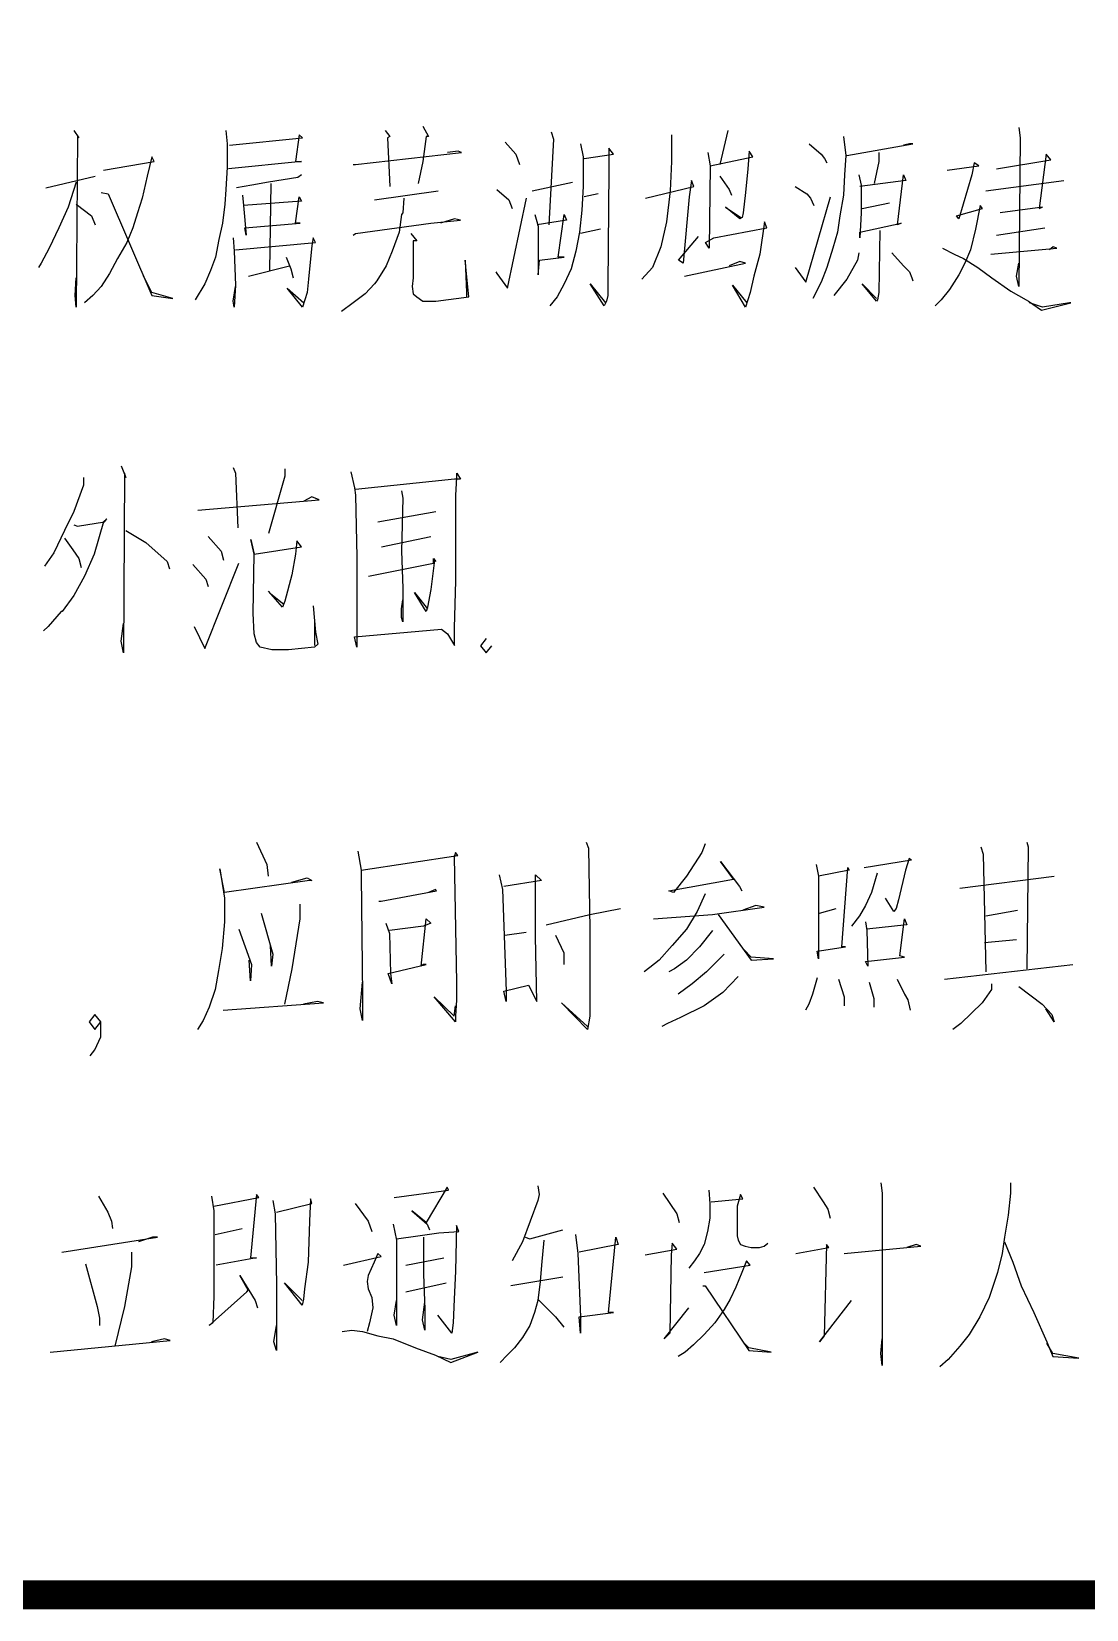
# Model space of a CAD drawing. Extents: x 12152 to 491505, y 111028 to 412681.
# Drawn here: x 111085 to 113251, y 196298 to 199538 of the extents above; entities that cross this region are included whole.
import ezdxf

# ---------------------------------------------------------------- set-up
doc = ezdxf.new("R2010")
doc.units = 0
doc.header["$LTSCALE"] = 1000
doc.header["$MEASUREMENT"] = 0
doc.layers.add('PUB_TITLE', color=4, linetype='Continuous')

msp = doc.modelspace()

# ---------------------------------------------------------------- linework, layer by layer
at = {"layer": 'PUB_TITLE'}
for p, q in [((111888.3, 199344.1), (111900.4, 199322.9)), ((113112.3, 199341), (113114.7, 199319.9)), ((111172.3, 199335), (111182, 199319.9)), ((111179.6, 199322.9), (111177.1, 198972.2)), ((111182, 199319.9), (111179.6, 199322.9)), ((111484.3, 199335), (111486.8, 199307.8)), ((111491.6, 199304.8), (111641.6, 199319.9)), ((111634.3, 199325.9), (111627.1, 199271.5)), ((111641.6, 199319.9), (111634.3, 199325.9)), ((111810.9, 199335), (111820.6, 199322.9)), ((111820.6, 199322.9), (111815.7, 199319.9)), ((111815.7, 199319.9), (111820.6, 199220.1)), ((111895.5, 199322.9), (111888.3, 199271.5)), ((111900.4, 199322.9), (111895.5, 199322.9)), ((112057.6, 199310.8), (112079.4, 199286.6)), ((112156.8, 199316.9), (112147.1, 199141.5)), ((112152, 199332), (112156.8, 199316.9)), ((112398.7, 199325.9), (112398.7, 199271.5)), ((112514.8, 199335), (112497.9, 199265.5)), ((112751.8, 199322.9), (112756.7, 199283.6)), ((113114.7, 199319.9), (113112.3, 199014.5)), ((111331.9, 199280.6), (111322.3, 199241.3)), ((111336.8, 199271.5), (111331.9, 199280.6)), ((111486.8, 199307.8), (111486.8, 199259.4)), ((111750.4, 199265.5), (111968.1, 199289.6)), ((111960.9, 199292.7), (111939.1, 199289.6)), ((111968.1, 199289.6), (111960.9, 199292.7)), ((112079.4, 199286.6), (112086.6, 199265.5)), ((112212.4, 199307.8), (112217.3, 199280.6)), ((112217.3, 199280.6), (112217.3, 199220.1)), ((112219.7, 199277.5), (112280.2, 199286.6)), ((112270.5, 199298.7), (112270.5, 199253.4)), ((112280.2, 199286.6), (112270.5, 199298.7)), ((112473.7, 199289.6), (112478.5, 199262.4)), ((112478.5, 199262.4), (112565.6, 199280.6)), ((112558.3, 199292.7), (112555.9, 199256.4)), ((112565.6, 199280.6), (112558.3, 199292.7)), ((112681.7, 199307.8), (112705.9, 199286.6)), ((112705.9, 199286.6), (112713.1, 199277.5)), ((112713.1, 199277.5), (112718, 199268.5)), ((112756.7, 199283.6), (112754.3, 199244.3)), ((112759.1, 199283.6), (112894.6, 199307.8)), ((112824.4, 199289.6), (112824.4, 199271.5)), ((112887.3, 199307.8), (112875.2, 199304.8)), ((112894.6, 199307.8), (112887.3, 199307.8)), ((113167.9, 199286.6), (113153.4, 199174.7)), ((113177.6, 199274.5), (113167.9, 199286.6)), ((111232.8, 199253.4), (111336.8, 199271.5)), ((111486.8, 199259.4), (111484.3, 199214.1)), ((111639.1, 199271.5), (111489.2, 199256.4)), ((111627.1, 199271.5), (111639.1, 199271.5)), ((111639.1, 199244.3), (111631.9, 199238.2)), ((111745.6, 199265.5), (111750.4, 199265.5)), ((111888.3, 199271.5), (111878.6, 199226.1)), ((112270.5, 199253.4), (112268.1, 199017.5)), ((112398.7, 199271.5), (112396.3, 199211)), ((112478.5, 199262.4), (112476.1, 199093.1)), ((112555.9, 199256.4), (112551.1, 199208)), ((112754.3, 199244.3), (112751.8, 199202)), ((112783.3, 199244.3), (112788.1, 199223.1)), ((112824.4, 199271.5), (112814.7, 199226.1)), ((112863.1, 199141.5), (112875.2, 199244.3)), ((112875.2, 199244.3), (112880, 199232.2)), ((112964.7, 199253.4), (113030, 199262.4)), ((113015.5, 199244.3), (112988.9, 199153.6)), ((113020.3, 199268.5), (113015.5, 199244.3)), ((113030, 199262.4), (113020.3, 199268.5)), ((113066.3, 199256.4), (113177.6, 199274.5)), ((111114.2, 199217.1), (111215.8, 199241.3)), ((111177.1, 199229.2), (111160.2, 199177.8)), ((111322.3, 199241.3), (111312.6, 199195.9)), ((111484.3, 199214.1), (111481.9, 199183.8)), ((111537.6, 199223.1), (111506.1, 199217.1)), ((111571.4, 199229.2), (111537.6, 199223.1)), ((111631.9, 199238.2), (111571.4, 199229.2)), ((111576.3, 199226.1), (111573.8, 199047.8)), ((111789.1, 199192.9), (111919.7, 199211)), ((112040.7, 199214.1), (112064.9, 199192.9)), ((112113.2, 199211), (112195.5, 199229.2)), ((112217.3, 199220.1), (112214.8, 199171.7)), ((112345.5, 199195.9), (112444.6, 199220.1)), ((112396.3, 199211), (112389, 199147.5)), ((112439.8, 199232.2), (112435, 199198.9)), ((112444.6, 199220.1), (112439.8, 199232.2)), ((112497.9, 199241.3), (112517.2, 199214.1)), ((112517.2, 199214.1), (112522, 199202)), ((112652.7, 199220.1), (112676.9, 199205)), ((112880, 199232.2), (112785.7, 199220.1)), ((112788.1, 199223.1), (112788.1, 199165.7)), ((113044.5, 199211), (113204.2, 199232.2)), ((111177.1, 199183.8), (111208.6, 199159.6)), ((111227.9, 199208), (111242.4, 199205)), ((111242.4, 199205), (111331.9, 198996.4)), ((111312.6, 199195.9), (111302.9, 199165.7)), ((111481.9, 199183.8), (111477.1, 199144.5)), ((111518.2, 199202), (111520.6, 199180.8)), ((111639.1, 199189.9), (111520.6, 199180.8)), ((111520.6, 199180.8), (111525.5, 199120.3)), ((111627.1, 199144.5), (111634.3, 199198.9)), ((111634.3, 199198.9), (111639.1, 199189.9)), ((111849.6, 199195.9), (111847.2, 199165.7)), ((112062.5, 199011.5), (112101.2, 199195.9)), ((112064.9, 199192.9), (112072.1, 199174.7)), ((112248.7, 199205), (112219.7, 199198.9)), ((112435, 199198.9), (112422.9, 199062.9)), ((112551.1, 199208), (112546.2, 199165.7)), ((112674.4, 199023.6), (112725.2, 199198.9)), ((112676.9, 199205), (112684.1, 199195.9)), ((112684.1, 199195.9), (112691.4, 199180.8)), ((112751.8, 199202), (112744.6, 199159.6)), ((112790.5, 199174.7), (112846.2, 199186.8)), ((113032.4, 199180.8), (113022.8, 199132.4)), ((113037.3, 199174.7), (113032.4, 199180.8)), ((111160.2, 199177.8), (111140.9, 199135.4)), ((111208.6, 199159.6), (111215.8, 199141.5)), ((111302.9, 199165.7), (111293.2, 199135.4)), ((111844.8, 199162.6), (111839.9, 199126.4)), ((111847.2, 199165.7), (111844.8, 199162.6)), ((111905.2, 199144.5), (111965.7, 199150.6)), ((111953.6, 199153.6), (111924.6, 199144.5)), ((111965.7, 199150.6), (111953.6, 199153.6)), ((112118.1, 199162.6), (112125.3, 199138.5)), ((112183.4, 199150.6), (112122.9, 199141.5)), ((112166.5, 199075), (112178.6, 199162.6)), ((112178.6, 199162.6), (112183.4, 199150.6)), ((112214.8, 199171.7), (112210, 199126.4)), ((112389, 199147.5), (112376.9, 199096.1)), ((112509.9, 199177.8), (112541.4, 199156.6)), ((112539, 199153.6), (112509.9, 199177.8)), ((112543.8, 199156.6), (112539, 199153.6)), ((112546.2, 199165.7), (112543.8, 199156.6)), ((112589.8, 199147.5), (112580.1, 199081)), ((112594.6, 199135.4), (112589.8, 199147.5)), ((112744.6, 199159.6), (112739.7, 199126.4)), ((112788.1, 199165.7), (112785.7, 199114.3)), ((112984.1, 199159.6), (113037.3, 199174.7)), ((112988.9, 199153.6), (112984.1, 199159.6)), ((113160.6, 199177.8), (113073.6, 199165.7)), ((113153.4, 199174.7), (113160.6, 199177.8)), ((111140.9, 199135.4), (111121.5, 199093.1)), ((111293.2, 199135.4), (111281.1, 199105.2)), ((111477.1, 199144.5), (111469.8, 199111.2)), ((111498.8, 199114.3), (111501.3, 199087.1)), ((111523, 199135.4), (111636.7, 199144.5)), ((111525.5, 199120.3), (111523, 199135.4)), ((111636.7, 199144.5), (111627.1, 199144.5)), ((111663.3, 199114.3), (111660.9, 199099.2)), ((111668.2, 199105.2), (111663.3, 199114.3)), ((111745.6, 199120.3), (111750.4, 199123.3)), ((111750.4, 199123.3), (111905.2, 199144.5)), ((111839.9, 199126.4), (111825.4, 199087.1)), ((111864.1, 199123.3), (111876.2, 199108.2)), ((112125.3, 199138.5), (112125.3, 199038.7)), ((112210, 199126.4), (112202.7, 199087.1)), ((112253.5, 199132.4), (112212.4, 199123.3)), ((112413.2, 199068.9), (112454.3, 199117.3)), ((112468.8, 199105.2), (112485.8, 199114.3)), ((112485.8, 199114.3), (112594.6, 199135.4)), ((112739.7, 199126.4), (112730.1, 199093.1)), ((112785.7, 199126.4), (112870.4, 199144.5)), ((112785.7, 199114.3), (112785.7, 199126.4)), ((112826.8, 199129.4), (112824.4, 199002.4)), ((112870.4, 199144.5), (112863.1, 199141.5)), ((113022.8, 199132.4), (113013.1, 199090.1)), ((113066.3, 199120.3), (113165.5, 199135.4)), ((111121.5, 199093.1), (111104.6, 199062.9)), ((111281.1, 199105.2), (111261.8, 199071.9)), ((111469.8, 199111.2), (111462.6, 199075)), ((111501.3, 199087.1), (111503.7, 199017.5)), ((111503.7, 199090.1), (111668.2, 199105.2)), ((111660.9, 199099.2), (111653.7, 199029.6)), ((111825.4, 199087.1), (111813.3, 199056.8)), ((111868.9, 199108.2), (111868.9, 199038.7)), ((111876.2, 199108.2), (111868.9, 199108.2)), ((112202.7, 199087.1), (112193.1, 199050.8)), ((112376.9, 199096.1), (112360, 199053.8)), ((112476.1, 199093.1), (112468.8, 199105.2)), ((112730.1, 199093.1), (112718, 199053.8)), ((112783.3, 199084), (112780.9, 199068.9)), ((112851, 199084), (112875.2, 199056.8)), ((112955, 199093.1), (112979.2, 199081)), ((113013.1, 199090.1), (113001, 199062.9)), ((113054.2, 199081), (113189.7, 199093.1)), ((113182.4, 199096.1), (113175.1, 199090.1)), ((113189.7, 199093.1), (113182.4, 199096.1)), ((111104.6, 199062.9), (111099.7, 199053.8)), ((111261.8, 199071.9), (111244.9, 199041.7)), ((111462.6, 199075), (111452.9, 199047.8)), ((111530.3, 199035.7), (111615, 199056.8)), ((111607.7, 199075), (111617.4, 199050.8)), ((111617.4, 199050.8), (111622.2, 199032.6)), ((111813.3, 199056.8), (111794, 199026.6)), ((111975.4, 199068.9), (111977.8, 199002.4)), ((111982.6, 198993.3), (111975.4, 199068.9)), ((112125.3, 199038.7), (112127.8, 199068.9)), ((112127.8, 199068.9), (112178.6, 199075)), ((112178.6, 199075), (112166.5, 199075)), ((112193.1, 199050.8), (112178.6, 199020.5)), ((112360, 199053.8), (112338.2, 199029.6)), ((112422.9, 199062.9), (112413.2, 199068.9)), ((112425.3, 199035.7), (112551.1, 199062.9)), ((112539, 199065.9), (112517.2, 199056.8)), ((112551.1, 199062.9), (112539, 199065.9)), ((112580.1, 199081), (112568, 199035.7)), ((112652.7, 199053.8), (112674.4, 199023.6)), ((112718, 199053.8), (112705.9, 199023.6)), ((112780.9, 199068.9), (112759.1, 199029.6)), ((112875.2, 199056.8), (112887.3, 199044.7)), ((112979.2, 199081), (112998.6, 199071.9)), ((113001, 199062.9), (112988.9, 199038.7)), ((112998.6, 199071.9), (113027.6, 199053.8)), ((113027.6, 199053.8), (113056.6, 199032.6)), ((113107.4, 199035.7), (113112.3, 199062.9)), ((111174.7, 198996.4), (111177.1, 199032.6)), ((111244.9, 199041.7), (111227.9, 199014.5)), ((111331.9, 199002.4), (111315, 199035.7)), ((111440.8, 199020.5), (111421.4, 198987.3)), ((111452.9, 199047.8), (111440.8, 199020.5)), ((111503.7, 199017.5), (111501.3, 198972.2)), ((111653.7, 199029.6), (111651.2, 199002.4)), ((111789.1, 199020.5), (111769.8, 198999.4)), ((111794, 199026.6), (111789.1, 199020.5)), ((111868.9, 199032.6), (111866.5, 199014.5)), ((111868.9, 199038.7), (111868.9, 199032.6)), ((112038.3, 199044.7), (112040.7, 199041.7)), ((112040.7, 199041.7), (112062.5, 199011.5)), ((112178.6, 199020.5), (112164, 198993.3)), ((112231.8, 199020.5), (112263.2, 198981.2)), ((112260.8, 198975.2), (112231.8, 199020.5)), ((112268.1, 199017.5), (112268.1, 198996.4)), ((112524.5, 199017.5), (112553.5, 198981.2)), ((112551.1, 198972.2), (112524.5, 199017.5)), ((112568, 199035.7), (112560.7, 199002.4)), ((112705.9, 199023.6), (112688.9, 198990.3)), ((112759.1, 199029.6), (112732.5, 198996.4)), ((112790.5, 199020.5), (112819.6, 198990.3)), ((112819.6, 198984.3), (112790.5, 199020.5)), ((112887.3, 199044.7), (112892.1, 199032.6)), ((112892.1, 199032.6), (112894.6, 199026.6)), ((112988.9, 199038.7), (112969.5, 199008.4)), ((113056.6, 199032.6), (113095.3, 199005.4)), ((113112.3, 199014.5), (113107.4, 199035.7)), ((111177.1, 198972.2), (111174.7, 198996.4)), ((111211, 198996.4), (111194.1, 198981.2)), ((111227.9, 199014.5), (111211, 198996.4)), ((111375.5, 198990.3), (111331.9, 199002.4)), ((111331.9, 198996.4), (111375.5, 198990.3)), ((111498.8, 198984.3), (111503.7, 199014.5)), ((111501.3, 198972.2), (111498.8, 198984.3)), ((111610.1, 199011.5), (111644, 198981.2)), ((111641.6, 198972.2), (111610.1, 199011.5)), ((111646.4, 198987.3), (111641.6, 198972.2)), ((111651.2, 199002.4), (111646.4, 198987.3)), ((111769.8, 198999.4), (111745.6, 198981.2)), ((111866.5, 199014.5), (111868.9, 198999.4)), ((111868.9, 198999.4), (111876.2, 198993.3)), ((111876.2, 198993.3), (111888.3, 198984.3)), ((111888.3, 198984.3), (111914.9, 198984.3)), ((111914.9, 198984.3), (111982.6, 198993.3)), ((111977.8, 199002.4), (111977.8, 198993.3)), ((112164, 198993.3), (112149.5, 198975.2)), ((112265.6, 198984.3), (112260.8, 198975.2)), ((112268.1, 198996.4), (112265.6, 198984.3)), ((112560.7, 199002.4), (112551.1, 198972.2)), ((112822, 198987.3), (112819.6, 198984.3)), ((112824.4, 199002.4), (112822, 198987.3)), ((112952.6, 198987.3), (112940.5, 198975.2)), ((112969.5, 199008.4), (112952.6, 198987.3)), ((113095.3, 199005.4), (113126.8, 198987.3)), ((113126.8, 198987.3), (113131.6, 198984.3)), ((113131.6, 198984.3), (113158.2, 198966.1)), ((111745.6, 198981.2), (111721.4, 198963.1)), ((113160.6, 198972.2), (113134, 198981.2)), ((113158.2, 198966.1), (113218.7, 198981.2)), ((113216.3, 198981.2), (113160.6, 198972.2)), ((113218.7, 198981.2), (113216.3, 198981.2)), ((111269.1, 198646.5), (111278.7, 198622.3)), ((111276.3, 198631.3), (111273.9, 198262.5)), ((111278.7, 198622.3), (111276.3, 198631.3)), ((111498.8, 198643.4), (111503.7, 198631.3)), ((111503.7, 198631.3), (111508.5, 198519.5)), ((111605.3, 198640.4), (111605.3, 198625.3)), ((111740.7, 198634.4), (111748, 198601.1)), ((111958.4, 198631.3), (111965.7, 198619.2)), ((111958.4, 198622.3), (111958.4, 198631.3)), ((111191.6, 198607.1), (111172.3, 198552.7)), ((111191.6, 198622.3), (111191.6, 198607.1)), ((111605.3, 198625.3), (111571.4, 198507.4)), ((111748, 198601.1), (111750.4, 198586)), ((111953.6, 198619.2), (111750.4, 198598.1)), ((111965.7, 198619.2), (111953.6, 198619.2)), ((111956, 198586), (111958.4, 198622.3)), ((111426.3, 198555.7), (111675.4, 198576.9)), ((111660.9, 198583), (111644, 198573.9)), ((111675.4, 198576.9), (111660.9, 198583)), ((111750.4, 198586), (111752.8, 198459)), ((111844.8, 198595.1), (111847.2, 198579.9)), ((111847.2, 198579.9), (111844.8, 198471.1)), ((111956, 198492.2), (111956, 198586)), ((111172.3, 198552.7), (111152.9, 198513.4)), ((111179.6, 198522.5), (111235.2, 198531.6)), ((111232.8, 198531.6), (111213.4, 198465)), ((111240, 198537.6), (111232.8, 198531.6)), ((111235.2, 198531.6), (111240, 198537.6)), ((111796.4, 198531.6), (111914.9, 198552.7)), ((111152.9, 198513.4), (111131.2, 198468.1)), ((111152.9, 198498.3), (111169.9, 198474.1)), ((111172.3, 198525.5), (111179.6, 198522.5)), ((111278.7, 198513.4), (111319.9, 198489.2)), ((111448.1, 198501.3), (111474.7, 198471.1)), ((111803.6, 198480.2), (111905.2, 198501.3)), ((111131.2, 198468.1), (111111.8, 198440.8)), ((111169.9, 198474.1), (111182, 198456)), ((111319.9, 198489.2), (111363.4, 198449.9)), ((111474.7, 198471.1), (111479.5, 198452.9)), ((111535.1, 198495.3), (111542.4, 198465)), ((111542.4, 198465), (111535.1, 198495.3)), ((111542.4, 198465), (111639.1, 198480.2)), ((111629.5, 198492.2), (111627.1, 198465)), ((111639.1, 198480.2), (111629.5, 198492.2)), ((111844.8, 198471.1), (111847.2, 198395.5)), ((111956, 198410.6), (111956, 198492.2)), ((111182, 198456), (111186.8, 198437.8)), ((111213.4, 198465), (111194.1, 198419.7)), ((111363.4, 198449.9), (111368.2, 198434.8)), ((111416.6, 198443.9), (111443.2, 198413.6)), ((111440.8, 198271.5), (111510.9, 198446.9)), ((111540, 198344.1), (111542.4, 198465)), ((111627.1, 198465), (111619.8, 198422.7)), ((111752.8, 198459), (111752.8, 198365.3)), ((111777, 198419.7), (111910.1, 198446.9)), ((111912.5, 198452.9), (111905.2, 198392.5)), ((111910.1, 198456), (111914.9, 198449.9)), ((111910.1, 198446.9), (111910.1, 198456)), ((111914.9, 198449.9), (111912.5, 198452.9)), ((111194.1, 198419.7), (111172.3, 198380.4)), ((111443.2, 198413.6), (111448.1, 198398.5)), ((111619.8, 198422.7), (111605.3, 198368.3)), ((111953.6, 198313.9), (111956, 198410.6)), ((111172.3, 198380.4), (111148.1, 198347.1)), ((111600.4, 198356.2), (111571.4, 198389.4)), ((111576.3, 198383.4), (111602.9, 198362.2)), ((111844.8, 198353.2), (111847.2, 198371.3)), ((111847.2, 198395.5), (111847.2, 198325.9)), ((111871.4, 198386.4), (111898, 198353.2)), ((111895.5, 198347.1), (111871.4, 198386.4)), ((111905.2, 198392.5), (111898, 198356.2)), ((111145.7, 198347.1), (111119.1, 198316.9)), ((111148.1, 198347.1), (111145.7, 198347.1)), ((111542.4, 198301.8), (111540, 198344.1)), ((111605.3, 198368.3), (111600.4, 198356.2)), ((111663.3, 198359.2), (111668.2, 198304.8)), ((111752.8, 198365.3), (111752.8, 198274.5)), ((111844.8, 198335), (111844.8, 198353.2)), ((111898, 198356.2), (111895.5, 198347.1)), ((111119.1, 198316.9), (111109.4, 198307.8)), ((111269.1, 198286.6), (111273.9, 198322.9)), ((111419, 198316.9), (111440.8, 198271.5)), ((111665.8, 198329), (111665.8, 198277.6)), ((111668.2, 198304.8), (111673, 198280.6)), ((111748, 198295.7), (111927, 198310.8)), ((111847.2, 198325.9), (111844.8, 198335)), ((111927, 198310.8), (111939.1, 198301.8)), ((111953.6, 198277.6), (111953.6, 198313.9)), ((111273.9, 198262.5), (111269.1, 198286.6)), ((111547.2, 198283.6), (111542.4, 198301.8)), ((111554.5, 198274.5), (111547.2, 198283.6)), ((111578.7, 198268.5), (111554.5, 198274.5)), ((111665.8, 198274.5), (111612.5, 198268.5)), ((111673, 198280.6), (111665.8, 198274.5)), ((111752.8, 198274.5), (111748, 198295.7)), ((111939.1, 198301.8), (111953.6, 198277.6)), ((112018.6, 198292), (112006.8, 198277.2)), ((112006.8, 198277.2), (112018.6, 198262.5)), ((112018.6, 198262.5), (112030.4, 198277.2)), ((111612.5, 198268.5), (111578.7, 198268.5)), ((111546.7, 197873.5), (111568.4, 197828.1)), ((111754.7, 197855.3), (111761.9, 197816)), ((111955.5, 197852.3), (111953, 197843.2)), ((111960.3, 197846.3), (111955.5, 197852.3)), ((112224, 197873.5), (112228.8, 197861.4)), ((112228.8, 197861.4), (112231.2, 197695.1)), ((112461, 197852.3), (112429.6, 197803.9)), ((112468.3, 197870.4), (112461, 197852.3)), ((113034.3, 197864.4), (113039.1, 197849.3)), ((113128.6, 197873.5), (113131, 197864.4)), ((113131, 197864.4), (113128.6, 197613.4)), ((111471.7, 197819), (111481.4, 197758.6)), ((111481.4, 197770.7), (111471.7, 197819)), ((111568.4, 197828.1), (111570.9, 197803.9)), ((111761.9, 197816), (111960.3, 197846.3)), ((111953, 197843.2), (111957.9, 197586.2)), ((112499.7, 197834.2), (112538.4, 197782.8)), ((112526.3, 197797.9), (112499.7, 197834.2)), ((112695.6, 197828.1), (112700.5, 197803.9)), ((112748.9, 197658.8), (112760.9, 197822.1)), ((112760.9, 197822.1), (112763.4, 197816)), ((112794.8, 197822.1), (112891.6, 197837.2)), ((112886.7, 197840.2), (112879.5, 197816)), ((112891.6, 197837.2), (112886.7, 197840.2)), ((113039.1, 197849.3), (113044, 197607.4)), ((111655.5, 197794.9), (111481.4, 197770.7)), ((111619.2, 197791.8), (111650.7, 197800.9)), ((111650.7, 197800.9), (111660.3, 197794.9)), ((111660.3, 197794.9), (111655.5, 197794.9)), ((111761.9, 197816), (111761.9, 197803.9)), ((111761.9, 197803.9), (111764.4, 197559)), ((112045, 197807), (112052.2, 197776.7)), ((112132, 197794.9), (112054.6, 197782.8)), ((112119.9, 197807), (112132, 197794.9)), ((112119.9, 197680), (112119.9, 197807)), ((112393.3, 197773.7), (112526.3, 197797.9)), ((112429.6, 197803.9), (112403, 197770.7)), ((112763.4, 197816), (112700.5, 197803.9)), ((112700.5, 197803.9), (112700.5, 197716.2)), ((112821.4, 197810), (112809.3, 197770.7)), ((112879.5, 197816), (112865, 197755.5)), ((112990.7, 197779.7), (113184.3, 197803.9)), ((111481.4, 197758.6), (111481.4, 197710.2)), ((111803.1, 197752.5), (111916.8, 197773.7)), ((111914.3, 197776.7), (111899.8, 197770.7)), ((111916.8, 197773.7), (111914.3, 197776.7)), ((112052.2, 197776.7), (112059.5, 197568.1)), ((112403, 197770.7), (112393.3, 197773.7)), ((112468.3, 197767.6), (112451.3, 197731.4)), ((112538.4, 197782.8), (112543.2, 197773.7)), ((112809.3, 197770.7), (112797.2, 197743.5)), ((112855.3, 197731.4), (112838.4, 197758.6)), ((112865, 197755.5), (112860.1, 197737.4)), ((111556.3, 197728.3), (111580.5, 197643.7)), ((111636.2, 197746.5), (111636.2, 197716.2)), ((111798.2, 197752.5), (111803.1, 197752.5)), ((112141.7, 197704.1), (112231.2, 197725.3)), ((112231.2, 197725.3), (112294.1, 197737.4)), ((112361.8, 197716.2), (112482.8, 197725.3)), ((112451.3, 197731.4), (112429.6, 197695.1)), ((112482.8, 197725.3), (112589.2, 197740.4)), ((112494.9, 197725.3), (112562.6, 197631.6)), ((112572.3, 197743.5), (112545.7, 197734.4)), ((112589.2, 197740.4), (112572.3, 197743.5)), ((112702.9, 197728.3), (112736.8, 197737.4)), ((112785.1, 197722.3), (112768.2, 197701.1)), ((112797.2, 197743.5), (112785.1, 197722.3)), ((112860.1, 197737.4), (112855.3, 197731.4)), ((113044, 197722.3), (113109.3, 197734.4)), ((111481.4, 197710.2), (111476.5, 197655.8)), ((111510.4, 197695.1), (111537, 197622.5)), ((111636.2, 197716.2), (111619.2, 197613.4)), ((111812.7, 197707.2), (111820, 197686)), ((111890.1, 197701.1), (111820, 197692.1)), ((111885.3, 197619.5), (111895, 197716.2)), ((111904.7, 197707.2), (111890.1, 197701.1)), ((111895, 197716.2), (111904.7, 197707.2)), ((112057, 197683), (112100.6, 197689)), ((112231.2, 197695.1), (112231.2, 197592.3)), ((112429.6, 197695.1), (112400.5, 197661.8)), ((112482.8, 197692.1), (112456.2, 197658.8)), ((112700.5, 197716.2), (112700.5, 197634.6)), ((112797.2, 197710.2), (112799.7, 197692.1)), ((112881.9, 197704.1), (112799.7, 197695.1)), ((112799.7, 197692.1), (112802.1, 197619.5)), ((112867.4, 197640.7), (112877.1, 197716.2)), ((112877.1, 197716.2), (112881.9, 197704.1)), ((111476.5, 197655.8), (111469.3, 197610.4)), ((111578.1, 197619.5), (111575.7, 197661.8)), ((111820, 197686), (111822.4, 197604.4)), ((112122.4, 197546.9), (112119.9, 197680)), ((112161.1, 197683), (112178, 197646.7)), ((112400.5, 197661.8), (112373.9, 197631.6)), ((112456.2, 197658.8), (112429.6, 197631.6)), ((112698.1, 197649.7), (112756.1, 197658.8)), ((112756.1, 197658.8), (112748.9, 197658.8)), ((113041.5, 197667.9), (113106.9, 197673.9)), ((111534.6, 197589.2), (111532.1, 197631.6)), ((111580.5, 197643.7), (111578.1, 197619.5)), ((112178, 197646.7), (112178, 197622.5)), ((112373.9, 197631.6), (112354.6, 197616.5)), ((112429.6, 197631.6), (112405.4, 197613.4)), ((112507, 197643.7), (112470.7, 197607.4)), ((112562.6, 197637.6), (112548.1, 197652.7)), ((112608.6, 197634.6), (112562.6, 197637.6)), ((112562.6, 197631.6), (112608.6, 197634.6)), ((112700.5, 197634.6), (112698.1, 197649.7)), ((112797.2, 197628.6), (112877.1, 197637.6)), ((112802.1, 197619.5), (112797.2, 197628.6)), ((112877.1, 197637.6), (112867.4, 197640.7)), ((111469.3, 197610.4), (111462, 197571.1)), ((111537, 197622.5), (111534.6, 197589.2)), ((111619.2, 197613.4), (111604.7, 197540.9)), ((111817.6, 197604.4), (111895, 197622.5)), ((111824.8, 197583.2), (111817.6, 197604.4)), ((111822.4, 197604.4), (111824.8, 197583.2)), ((111890.1, 197622.5), (111885.3, 197619.5)), ((111895, 197622.5), (111890.1, 197622.5)), ((112231.2, 197592.3), (112231.2, 197516.7)), ((112354.6, 197616.5), (112342.5, 197607.4)), ((112405.4, 197613.4), (112393.3, 197607.4)), ((112470.7, 197607.4), (112441.7, 197583.2)), ((112536, 197598.3), (112504.5, 197565.1)), ((112698.1, 197595.3), (112688.4, 197562)), ((112741.6, 197592.3), (112753.7, 197556)), ((112862.5, 197592.3), (112877.1, 197562)), ((112959.3, 197592.3), (113223, 197622.5)), ((111462, 197571.1), (111449.9, 197534.8)), ((111759.5, 197531.8), (111764.4, 197586.2)), ((111764.4, 197559), (111764.4, 197507.6)), ((111957.9, 197586.2), (111957.9, 197577.2)), ((111957.9, 197577.2), (111957.9, 197549.9)), ((112054.6, 197568.1), (112105.4, 197580.2)), ((112059.5, 197546.9), (112054.6, 197568.1)), ((112059.5, 197568.1), (112059.5, 197546.9)), ((112105.4, 197580.2), (112122.4, 197546.9)), ((112441.7, 197583.2), (112412.6, 197562)), ((112504.5, 197565.1), (112465.8, 197537.8)), ((112688.4, 197562), (112681.1, 197540.9)), ((112804.5, 197586.2), (112814.2, 197553)), ((112877.1, 197562), (112884.3, 197549.9)), ((113056.1, 197571.1), (113036.7, 197543.9)), ((113056.1, 197583.2), (113056.1, 197571.1)), ((113111.7, 197577.2), (113160.1, 197540.9)), ((111449.9, 197534.8), (111437.8, 197507.6)), ((111478.9, 197528.8), (111684.5, 197543.9)), ((111672.4, 197546.9), (111643.4, 197540.9)), ((111684.5, 197543.9), (111672.4, 197546.9)), ((111764.4, 197507.6), (111759.5, 197531.8)), ((111911.9, 197556), (111953, 197516.7)), ((111955.5, 197504.6), (111911.9, 197556)), ((111953, 197516.7), (111955.5, 197537.8)), ((111957.9, 197549.9), (111955.5, 197516.7)), ((112173.2, 197543.9), (112226.4, 197495.5)), ((112226.4, 197489.5), (112173.2, 197543.9)), ((112465.8, 197537.8), (112417.5, 197513.7)), ((112681.1, 197540.9), (112673.9, 197528.8)), ((112753.7, 197556), (112753.7, 197537.8)), ((112814.2, 197553), (112814.2, 197534.8)), ((112884.3, 197549.9), (112889.1, 197528.8)), ((113036.7, 197543.9), (113014.9, 197522.7)), ((113160.1, 197540.9), (113179.4, 197519.7)), ((113184.3, 197504.6), (113167.3, 197531.8)), ((111215.3, 197519.7), (111203.2, 197504.6)), ((111203.2, 197504.6), (111215.3, 197489.5)), ((111227.4, 197504.6), (111215.3, 197519.7)), ((111215.3, 197489.5), (111227.4, 197504.6)), ((111227.4, 197474.4), (111227.4, 197504.6)), ((111437.8, 197507.6), (111425.7, 197489.5)), ((111955.5, 197516.7), (111955.5, 197504.6)), ((112231.2, 197516.7), (112226.4, 197489.5)), ((112390.9, 197501.6), (112378.8, 197495.5)), ((112417.5, 197513.7), (112390.9, 197501.6)), ((112993.2, 197501.6), (112976.2, 197489.5)), ((113014.9, 197522.7), (112993.2, 197501.6)), ((113179.4, 197519.7), (113184.3, 197504.6)), ((111215.3, 197447.1), (111227.4, 197474.4)), ((111205.6, 197435), (111215.3, 197447.1)), ((112828.7, 197174.4), (112831.1, 197153.3)), ((113094.8, 197174.4), (113094.8, 197153.3)), ((111222.5, 197147.2), (111241.9, 197114)), ((111454.7, 197147.2), (111459.6, 197117)), ((111459.6, 197126.1), (111551.5, 197144.2)), ((111546.7, 197150.3), (111534.6, 197020.2)), ((111551.5, 197144.2), (111546.7, 197150.3)), ((111580.5, 197138.2), (111585.4, 197111)), ((111657.9, 197141.2), (111655.5, 197095.8)), ((111660.3, 197132.1), (111657.9, 197141.2)), ((111829.7, 197144.2), (111940.9, 197159.3)), ((111938.5, 197165.4), (111895, 197092.8)), ((111940.9, 197159.3), (111938.5, 197165.4)), ((112124.8, 197138.2), (112093.3, 197053.5)), ((112124.8, 197168.4), (112127.2, 197150.3)), ((112127.2, 197150.3), (112124.8, 197138.2)), ((112381.2, 197153.3), (112410.2, 197111)), ((112475.5, 197159.3), (112477.9, 197132.1)), ((112480.4, 197135.1), (112545.7, 197141.2)), ((112540.8, 197150.3), (112533.6, 197126.1)), ((112545.7, 197141.2), (112540.8, 197150.3)), ((112690.8, 197165.4), (112710.2, 197135.1)), ((112831.1, 197153.3), (112831.1, 196799.5)), ((113094.8, 197153.3), (113089.9, 197107.9)), ((111241.9, 197114), (111249.1, 197095.8)), ((111459.6, 197117), (111459.6, 197026.3)), ((111585.4, 197111), (111587.8, 196965.8)), ((111587.8, 197114), (111660.3, 197132.1)), ((111749.8, 197132.1), (111776.5, 197095.8)), ((111866, 197117), (111897.4, 197089.8)), ((111895, 197092.8), (111866, 197117)), ((112410.2, 197111), (112415, 197092.8)), ((112477.9, 197132.1), (112477.9, 197101.9)), ((112533.6, 197126.1), (112533.6, 197104.9)), ((112710.2, 197135.1), (112719.8, 197120)), ((112719.8, 197120), (112724.7, 197101.9)), ((113089.9, 197107.9), (113082.7, 197062.6)), ((111249.1, 197095.8), (111251.6, 197080.7)), ((111462, 197068.6), (111517.6, 197080.7)), ((111655.5, 197095.8), (111653.1, 197011.2)), ((111776.5, 197095.8), (111783.7, 197074.7)), ((111827.3, 197089.8), (111834.5, 197056.5)), ((111897.4, 197089.8), (111902.2, 197077.7)), ((111921.6, 197071.6), (111962.7, 197074.7)), ((111957.9, 197086.8), (111955.5, 196993)), ((111962.7, 197074.7), (111957.9, 197086.8)), ((112107.8, 197059.5), (112175.6, 197077.7)), ((112473.1, 197074.7), (112465.8, 197047.5)), ((112477.9, 197101.9), (112473.1, 197074.7)), ((112533.6, 197104.9), (112533.6, 197086.8)), ((112533.6, 197086.8), (112533.6, 197065.6)), ((111147.5, 197032.3), (111343.5, 197062.6)), ((111333.8, 197062.6), (111304.8, 197053.5)), ((111343.5, 197062.6), (111333.8, 197062.6)), ((111834.5, 197059.5), (111878.1, 197065.6)), ((111834.5, 197056.5), (111834.5, 196920.5)), ((111878.1, 197065.6), (111921.6, 197071.6)), ((111890.1, 197062.6), (111890.1, 196987)), ((112093.3, 197053.5), (112071.6, 197014.2)), ((112098.2, 197062.6), (112107.8, 197059.5)), ((112136.9, 197056.5), (112132, 197005.1)), ((112202.2, 197068.6), (112207, 197029.3)), ((112289.3, 197047.5), (112209.4, 197032.3)), ((112269.9, 196908.4), (112284.4, 197062.6)), ((112284.4, 197062.6), (112289.3, 197047.5)), ((112400.5, 197050.5), (112398.1, 197026.3)), ((112410.2, 197038.4), (112400.5, 197050.5)), ((112465.8, 197047.5), (112456.2, 197029.3)), ((112533.6, 197065.6), (112536, 197056.5)), ((112536, 197056.5), (112540.8, 197047.5)), ((112540.8, 197047.5), (112550.5, 197044.4)), ((112550.5, 197044.4), (112562.6, 197041.4)), ((112562.6, 197041.4), (112579.5, 197041.4)), ((112579.5, 197041.4), (112589.2, 197044.4)), ((112589.2, 197044.4), (112596.5, 197050.5)), ((112654.5, 197029.3), (112722.2, 197041.4)), ((112717.4, 197047.5), (112712.6, 196860)), ((112722.2, 197041.4), (112717.4, 197047.5)), ((112753.7, 197029.3), (112910.9, 197044.4)), ((112901.2, 197047.5), (112881.9, 197041.4)), ((112910.9, 197044.4), (112901.2, 197047.5)), ((113082.7, 197062.6), (113077.8, 197029.3)), ((113082.7, 197053.5), (113099.6, 197011.2)), ((111195.9, 197008.1), (111220.1, 196920.5)), ((111290.3, 197032.3), (111290.3, 197002.1)), ((111459.6, 197026.3), (111459.6, 196950.7)), ((111546.7, 197020.2), (111464.4, 197005.1)), ((111534.6, 197020.2), (111546.7, 197020.2)), ((111653.1, 197011.2), (111645.8, 196956.7)), ((111725.7, 197005.1), (111803.1, 197023.3)), ((111788.6, 197011.2), (111776.5, 196984)), ((111795.8, 197029.3), (111788.6, 197011.2)), ((111803.1, 197023.3), (111795.8, 197029.3)), ((111853.9, 197005.1), (111931.3, 197020.2)), ((112207, 197029.3), (112211.9, 196899.3)), ((112344.9, 197026.3), (112410.2, 197038.4)), ((112398.1, 197026.3), (112395.7, 196866)), ((112446.5, 197014.2), (112434.4, 196999.1)), ((112456.2, 197029.3), (112446.5, 197014.2)), ((112552.9, 197014.2), (112543.2, 196990)), ((112560.2, 197005.1), (112552.9, 197014.2)), ((113077.8, 197029.3), (113068.1, 196990)), ((113099.6, 197011.2), (113116.5, 196962.8)), ((111290.3, 197002.1), (111275.7, 196920.5)), ((111512.8, 196984), (111544.2, 196932.6)), ((111529.7, 196953.7), (111512.8, 196984)), ((111776.5, 196984), (111774, 196971.9)), ((111890.1, 196987), (111892.6, 196914.4)), ((111955.5, 196993), (111953, 196935.6)), ((112175.6, 196980.9), (112069.1, 196962.8)), ((112132, 197005.1), (112129.6, 196971.9)), ((112465.8, 196990), (112560.2, 197005.1)), ((112543.2, 196990), (112531.2, 196959.8)), ((113068.1, 196990), (113051.2, 196938.6)), ((111449.9, 196881.2), (111527.3, 196950.7)), ((111459.6, 196950.7), (111459.6, 196941.6)), ((111527.3, 196950.7), (111529.7, 196953.7)), ((111587.8, 196965.8), (111587.8, 196956.7)), ((111587.8, 196956.7), (111587.8, 196829.8)), ((111604.7, 196968.8), (111641, 196932.6)), ((111641, 196923.5), (111604.7, 196968.8)), ((111645.8, 196956.7), (111643.4, 196935.6)), ((111774, 196971.9), (111776.5, 196956.7)), ((111776.5, 196956.7), (111783.7, 196938.6)), ((111853.9, 196950.7), (111936.1, 196968.8)), ((112129.6, 196971.9), (112124.8, 196932.6)), ((112463.4, 196962.8), (112468.3, 196962.8)), ((112468.3, 196962.8), (112557.8, 196829.8)), ((112531.2, 196959.8), (112519.1, 196935.6)), ((113116.5, 196962.8), (113143.1, 196908.4)), ((111220.1, 196920.5), (111224.9, 196896.3)), ((111275.7, 196920.5), (111256.4, 196838.8)), ((111459.6, 196941.6), (111457.2, 196887.2)), ((111544.2, 196932.6), (111549.1, 196917.4)), ((111643.4, 196935.6), (111641, 196923.5)), ((111786.1, 196917.4), (111778.9, 196887.2)), ((111783.7, 196938.6), (111786.1, 196917.4)), ((111829.7, 196902.3), (111834.5, 196932.6)), ((111834.5, 196920.5), (111834.5, 196881.2)), ((111887.7, 196893.2), (111892.6, 196929.5)), ((111892.6, 196914.4), (111892.6, 196911.4)), ((111892.6, 196911.4), (111892.6, 196872.1)), ((111953, 196935.6), (111950.6, 196887.2)), ((112124.8, 196932.6), (112117.5, 196908.4)), ((112124.8, 196935.6), (112161.1, 196899.3)), ((112383.6, 196853.9), (112434.4, 196917.4)), ((112507, 196914.4), (112487.6, 196887.2)), ((112519.1, 196935.6), (112507, 196914.4)), ((112702.9, 196847.9), (112768.2, 196932.6)), ((113051.2, 196938.6), (113031.9, 196899.3)), ((111224.9, 196896.3), (111224.9, 196881.2)), ((111457.2, 196887.2), (111449.9, 196881.2)), ((111582.9, 196847.9), (111587.8, 196881.2)), ((111778.9, 196887.2), (111774, 196869.1)), ((111834.5, 196881.2), (111829.7, 196902.3)), ((111892.6, 196872.1), (111887.7, 196893.2)), ((111948.2, 196866), (111919.2, 196902.3)), ((111950.6, 196887.2), (111948.2, 196866)), ((112107.8, 196881.2), (112093.3, 196857)), ((112117.5, 196908.4), (112107.8, 196881.2)), ((112161.1, 196899.3), (112178, 196878.1)), ((112209.4, 196899.3), (112279.6, 196908.4)), ((112211.9, 196866), (112209.4, 196899.3)), ((112211.9, 196899.3), (112211.9, 196866)), ((112279.6, 196908.4), (112269.9, 196908.4)), ((112487.6, 196887.2), (112465.8, 196863)), ((113031.9, 196899.3), (113010.1, 196863)), ((113143.1, 196908.4), (113169.7, 196847.9)), ((111123.4, 196826.7), (111370.1, 196850.9)), ((111358, 196853.9), (111331.4, 196847.9)), ((111370.1, 196850.9), (111358, 196853.9)), ((111587.8, 196829.8), (111582.9, 196847.9)), ((111723.2, 196869.1), (111742.6, 196872.1)), ((111742.6, 196872.1), (111764.4, 196869.1)), ((111764.4, 196869.1), (111795.8, 196860)), ((111795.8, 196860), (111827.3, 196853.9)), ((111827.3, 196853.9), (111873.2, 196835.8)), ((112093.3, 196857), (112076.4, 196835.8)), ((112395.7, 196866), (112383.6, 196853.9)), ((112465.8, 196863), (112444.1, 196841.8)), ((112557.8, 196835.8), (112545.7, 196847.9)), ((112712.6, 196860), (112702.9, 196847.9)), ((112828.7, 196823.7), (112831.1, 196853.9)), ((113010.1, 196863), (112990.7, 196838.8)), ((113169.7, 196847.9), (113181.8, 196817.7)), ((111873.2, 196835.8), (111914.3, 196820.7)), ((111914.3, 196820.7), (111945.8, 196805.6)), ((111945.8, 196811.6), (111919.2, 196817.7)), ((112001.4, 196826.7), (111945.8, 196811.6)), ((111945.8, 196805.6), (112001.4, 196826.7)), ((112061.9, 196820.7), (112047.4, 196805.6)), ((112076.4, 196835.8), (112061.9, 196820.7)), ((112427.1, 196826.7), (112412.6, 196817.7)), ((112444.1, 196841.8), (112427.1, 196826.7)), ((112603.7, 196826.7), (112557.8, 196835.8)), ((112557.8, 196829.8), (112603.7, 196826.7)), ((112831.1, 196799.5), (112828.7, 196823.7)), ((112990.7, 196838.8), (112966.6, 196811.6)), ((113181.8, 196823.7), (113169.7, 196844.9)), ((113235.1, 196814.6), (113181.8, 196823.7)), ((113181.8, 196817.7), (113235.1, 196814.6)), ((112966.6, 196811.6), (112949.6, 196796.5))]:
    msp.add_line(p, q, dxfattribs=at)
at = {"layer": 'PUB_TITLE', "const_width": 60}
msp.add_lwpolyline([(117572.9, 196328.4), (117557.6, 217929.9), (109172.9, 217928.4), (109172.9, 196328.4)], close=True, dxfattribs=at)

doc.saveas('drawing.dxf')
